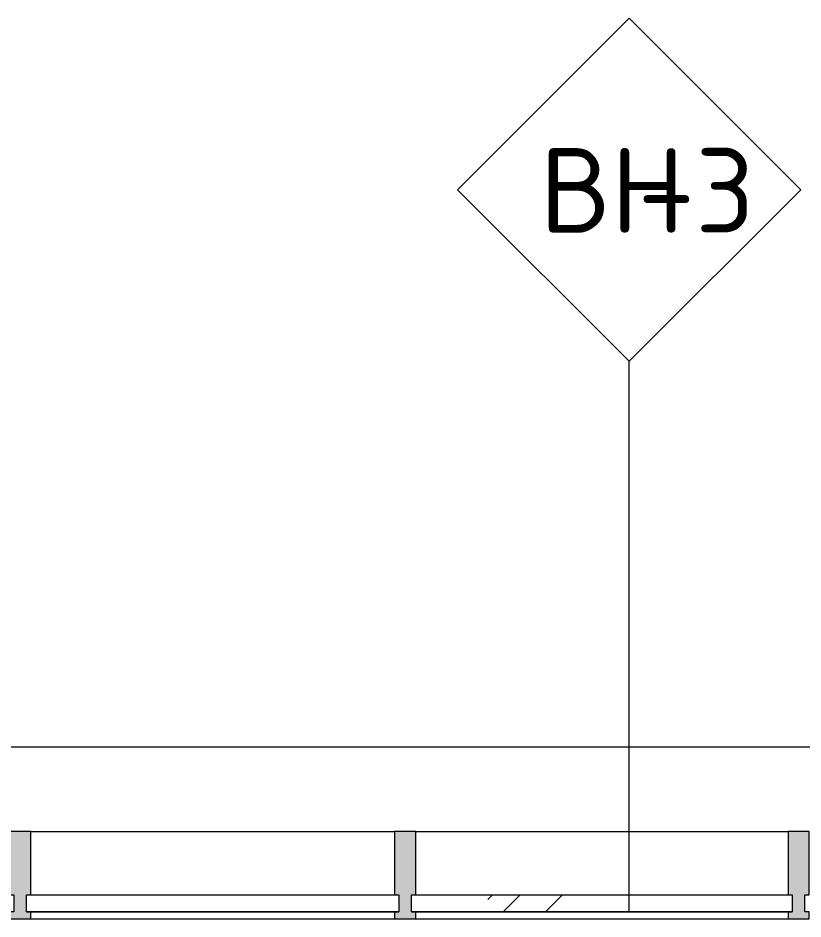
# Model space of a CAD drawing. Header units: millimetres. Extents: x -68946 to 690821, y -552984 to 293768.
# Drawn here: x 134208 to 136063, y 9818 to 11948 of the extents above; entities that cross this region are included whole.
import ezdxf

# ---------------------------------------------------------------- set-up
doc = ezdxf.new("R2010")
doc.units = ezdxf.units.MM
doc.linetypes.add('ADSK_Линия сетки', pattern=[2500, 2000, -250, 0, -250])
for name, color, linetype, lineweight in [('A-FLOR-____-OTLN', 250, 'Continuous', 9), ('A-GLAZ-____-MCUT', 250, 'Continuous', 9), ('A-GLAZ-____-OTLN', 250, 'Continuous', 5), ('A-GLAZ-CWMG-MCUT', 250, 'Continuous', 9), ('A-GLAZ-CWMG-OTLN', 250, 'Continuous', 5), ('A-WALL-____-IDEN', 250, 'Continuous', 9), ('S-GRID-____-OTLN', 250, 'Continuous', 9)]:
    doc.layers.add(name, color=color, linetype=linetype, lineweight=lineweight)
doc.styles.add('ISOCPEUR_2', font='isocpeur.ttf', dxfattribs={"height": 160})

# ---------------------------------------------------------------- blocks, each defined once
blk = doc.blocks.new('Прямоугольный импост - Импост структурный с накладкой - 190мм-21718785-АР1_Маркировочный план 1 этажа С2и3')
at = {"layer": 'A-GLAZ-CWMG-OTLN'}
blk.add_hatch(color=50, dxfattribs=at).paths.add_polyline_path([(-50, 17), (-50, 0), (-40, 0), (-40, -40), (-50, -40.1), (-50, -190), (0, -190), (0, -40), (-10, -40), (-10, 0), (0, 0), (0, 17), (-40, 17)])
at = {"layer": 'A-GLAZ-CWMG-MCUT', "lineweight": 5}
for p, q in [((0, 17), (-50, 17)), ((-50, 17), (-50, 0)), ((-50, 0), (-40, 0)), ((-40, 0), (-40, -40)), ((-10, -40), (-10, 0)), ((-10, 0), (0, 0)), ((0, 0), (0, 17)), ((-40, -40), (-50, -40)), ((-50, -40), (-50, -190)), ((0, -40), (-10, -40)), ((0, -190), (0, -40)), ((-50, -190), (0, -190))]:
    blk.add_line(p, q, dxfattribs=at)
blk = doc.blocks.new('PNS_Панель прямоугольная3 - Нр_Стекло - 40мм 2-36086387-АР1_Маркировочный план 1 этажа С2и3')
at = {"layer": 'A-GLAZ-____-OTLN'}
h = blk.add_hatch(dxfattribs=at)
h.set_pattern_fill('FP_123', color=256, style=0, pattern_type=2)
h.set_pattern_definition([(45, (-122480, -9735), (-282.8427, 282.8427), [200, -600]), (45, (-122680, -9835), (-282.8427, 282.8427), [600, -200]), (45, (-122280, -9935), (-282.8427, 282.8427), [200, -600])])
h.paths.add_polyline_path([(-189.8, 0), (440, 0), (440, 40), (-440, 39.8), (-440, 0), (-430, 0)])
at = {"layer": 'A-GLAZ-____-MCUT', "lineweight": 5}
for p, q in [((-430, 40), (430, 40)), ((430, 0), (-430, 0))]:
    blk.add_line(p, q, dxfattribs=at)
at = {"layer": 'A-GLAZ-____-OTLN'}
blk.add_line((-440, 0), (440, 0), dxfattribs=at)
blk = doc.blocks.new('PNS_Панель прямоугольная3 - Нр_Стекло - 40мм 2-36086417-АР1_Маркировочный план 1 этажа С2и3')
at = {"layer": 'A-GLAZ-____-OTLN'}
h = blk.add_hatch(dxfattribs=at)
h.set_pattern_fill('FP_124', color=256, style=0, pattern_type=2)
h.set_pattern_definition([(45, (-123400, -9735), (-282.8427, 282.8427), [200, -600]), (45, (-123600, -9835), (-282.8427, 282.8427), [600, -200]), (45, (-123200, -9935), (-282.8427, 282.8427), [200, -600])])
h.paths.add_polyline_path([(440, 0), (450, 0), (450, 40), (-450, 40), (-450, 0), (257.1, 0)])
at = {"layer": 'A-GLAZ-____-MCUT', "lineweight": 5}
for p, q in [((-440, 40), (440, 40)), ((440, 0), (-440, 0))]:
    blk.add_line(p, q, dxfattribs=at)
at = {"layer": 'A-GLAZ-____-OTLN'}
blk.add_line((-450, 0), (450, 0), dxfattribs=at)
blk = doc.blocks.new('Прямоугольный импост - Импост структурный с накладкой - 190мм-36086645-АР1_Маркировочный план 1 этажа С2и3')
at = {"layer": 'A-GLAZ-CWMG-OTLN'}
for p, q in [((121950, 10025), (122810, 10025)), ((121950, 9818), (122810, 9818))]:
    blk.add_line(p, q, dxfattribs=at)
blk = doc.blocks.new('Прямоугольный импост - Импост структурный с накладкой - 190мм-36086655-АР1_Маркировочный план 1 этажа С2и3')
at = {"layer": 'A-GLAZ-CWMG-OTLN'}
for p, q in [((122860, 10025), (123740, 10025)), ((122860, 9818), (123740, 9818))]:
    blk.add_line(p, q, dxfattribs=at)
blk = doc.blocks.new('Прямоугольный импост - Импост структурный с накладкой - 190мм-21718787-АР1_Маркировочный план 1 этажа С2и3')
at = {"layer": 'A-GLAZ-CWMG-OTLN'}
blk.add_hatch(color=50, dxfattribs=at).paths.add_polyline_path([(25, -40), (25, -190), (-25, -190), (-25, -40), (-15, -40), (-15, 0), (-25, 0), (-25, 17), (25, 17), (25, 0), (15, 0), (15, -40)])
at = {"layer": 'A-GLAZ-CWMG-MCUT', "lineweight": 5}
for p, q in [((-25, 0), (-25, 17)), ((-25, 17), (25, 17)), ((-15, 0), (-25, 0)), ((-15, -40), (-15, 0)), ((25, 0), (15, 0)), ((15, 0), (15, -40)), ((25, 17), (25, 0)), ((-25, -190), (-25, -40)), ((-25, -40), (-15, -40)), ((15, -40), (25, -40)), ((25, -40), (25, -190)), ((25, -190), (-25, -190))]:
    blk.add_line(p, q, dxfattribs=at)
blk = doc.blocks.new('ADSK_Марка_Стена - Экземпляр_ADSK_Позиция-30564885-АР1_Маркировочный план 1 этажа С2и3')
at = {"layer": 'A-WALL-____-IDEN'}
for p, q in [((-0.156, 4.37), (-4.213, 0.312)), ((3.901, 0.312), (-0.156, 4.37)), ((-4.213, 0.312), (-0.156, -3.745)), ((-0.156, -3.745), (3.901, 0.312))]:
    blk.add_line(p, q, dxfattribs=at)

msp = doc.modelspace()

# ---------------------------------------------------------------- linework, layer by layer
at = {"layer": 'A-FLOR-____-OTLN', "color": 18, "lineweight": 5, "true_color": 0x000000}
msp.add_line((134183.915, 10225), (137337.8919, 10225), dxfattribs=at)
at = {"layer": 'A-WALL-____-IDEN', "color": 18, "true_color": 0x000000}
msp.add_line((135652.6646, 9835), (135652.6646, 11136.25), dxfattribs=at)
at = {"layer": 'S-GRID-____-OTLN', "color": 18, "linetype": 'ADSK_Линия сетки', "true_color": 0x000000}
msp.add_line((77240.3519, 10225), (168626.8279, 10225), dxfattribs=at)

# ---------------------------------------------------------------- block references
at = {"layer": 'A-GLAZ-____-MCUT', "color": 18, "lineweight": 5, "true_color": 0x000000}
for name, p in [('PNS_Панель прямоугольная3 - Нр_Стекло - 40мм 2-36086387-АР1_Маркировочный план 1 этажа С2и3', (134667.915, 9835)), ('PNS_Панель прямоугольная3 - Нр_Стекло - 40мм 2-36086417-АР1_Маркировочный план 1 этажа С2и3', (135587.915, 9835))]:
    msp.add_blockref(name, p, dxfattribs=at)
at = {"layer": 'A-GLAZ-CWMG-OTLN', "color": 18, "true_color": 0x000000, "rotation": 180}
msp.add_blockref('Прямоугольный импост - Импост структурный с накладкой - 190мм-21718785-АР1_Маркировочный план 1 этажа С2и3', (134187.915, 9835), dxfattribs=at)
at = {"layer": 'A-GLAZ-CWMG-OTLN', "color": 18, "true_color": 0x000000}
for name in ['Прямоугольный импост - Импост структурный с накладкой - 190мм-36086645-АР1_Маркировочный план 1 этажа С2и3', 'Прямоугольный импост - Импост структурный с накладкой - 190мм-36086655-АР1_Маркировочный план 1 этажа С2и3']:
    msp.add_blockref(name, (12287.9138, -0.0006), dxfattribs=at)
at = {"layer": 'A-GLAZ-CWMG-OTLN', "color": 18, "true_color": 0x000000, "extrusion": (0, 0, -1), "rotation": 180}
for p in [(-135122.915, 9835), (-136052.915, 9835)]:
    msp.add_blockref('Прямоугольный импост - Импост структурный с накладкой - 190мм-21718787-АР1_Маркировочный план 1 этажа С2и3', p, dxfattribs=at)
at = {"layer": 'A-WALL-____-IDEN', "color": 18, "true_color": 0x000000, "xscale": 99.99999999999993, "yscale": 99.99999999999993, "zscale": 99.99999999999993}
msp.add_blockref('ADSK_Марка_Стена - Экземпляр_ADSK_Позиция-30564885-АР1_Маркировочный план 1 этажа С2и3', (135668.2896, 11510.7169), dxfattribs=at)

# ---------------------------------------------------------------- texts
at = {"layer": 'A-WALL-____-IDEN', "color": 18, "true_color": 0x000000, "char_height": 200, "attachment_point": 1, "style": 'ISOCPEUR_2'}
for s, insert, width in [('ВН', (135440.6588, 11640.3855), 280.590625), ('-3', (135672.1692, 11640.3855), 246.91975)]:
    msp.add_mtext(s, dxfattribs=dict(at, insert=insert, width=width))

doc.saveas('drawing.dxf')
